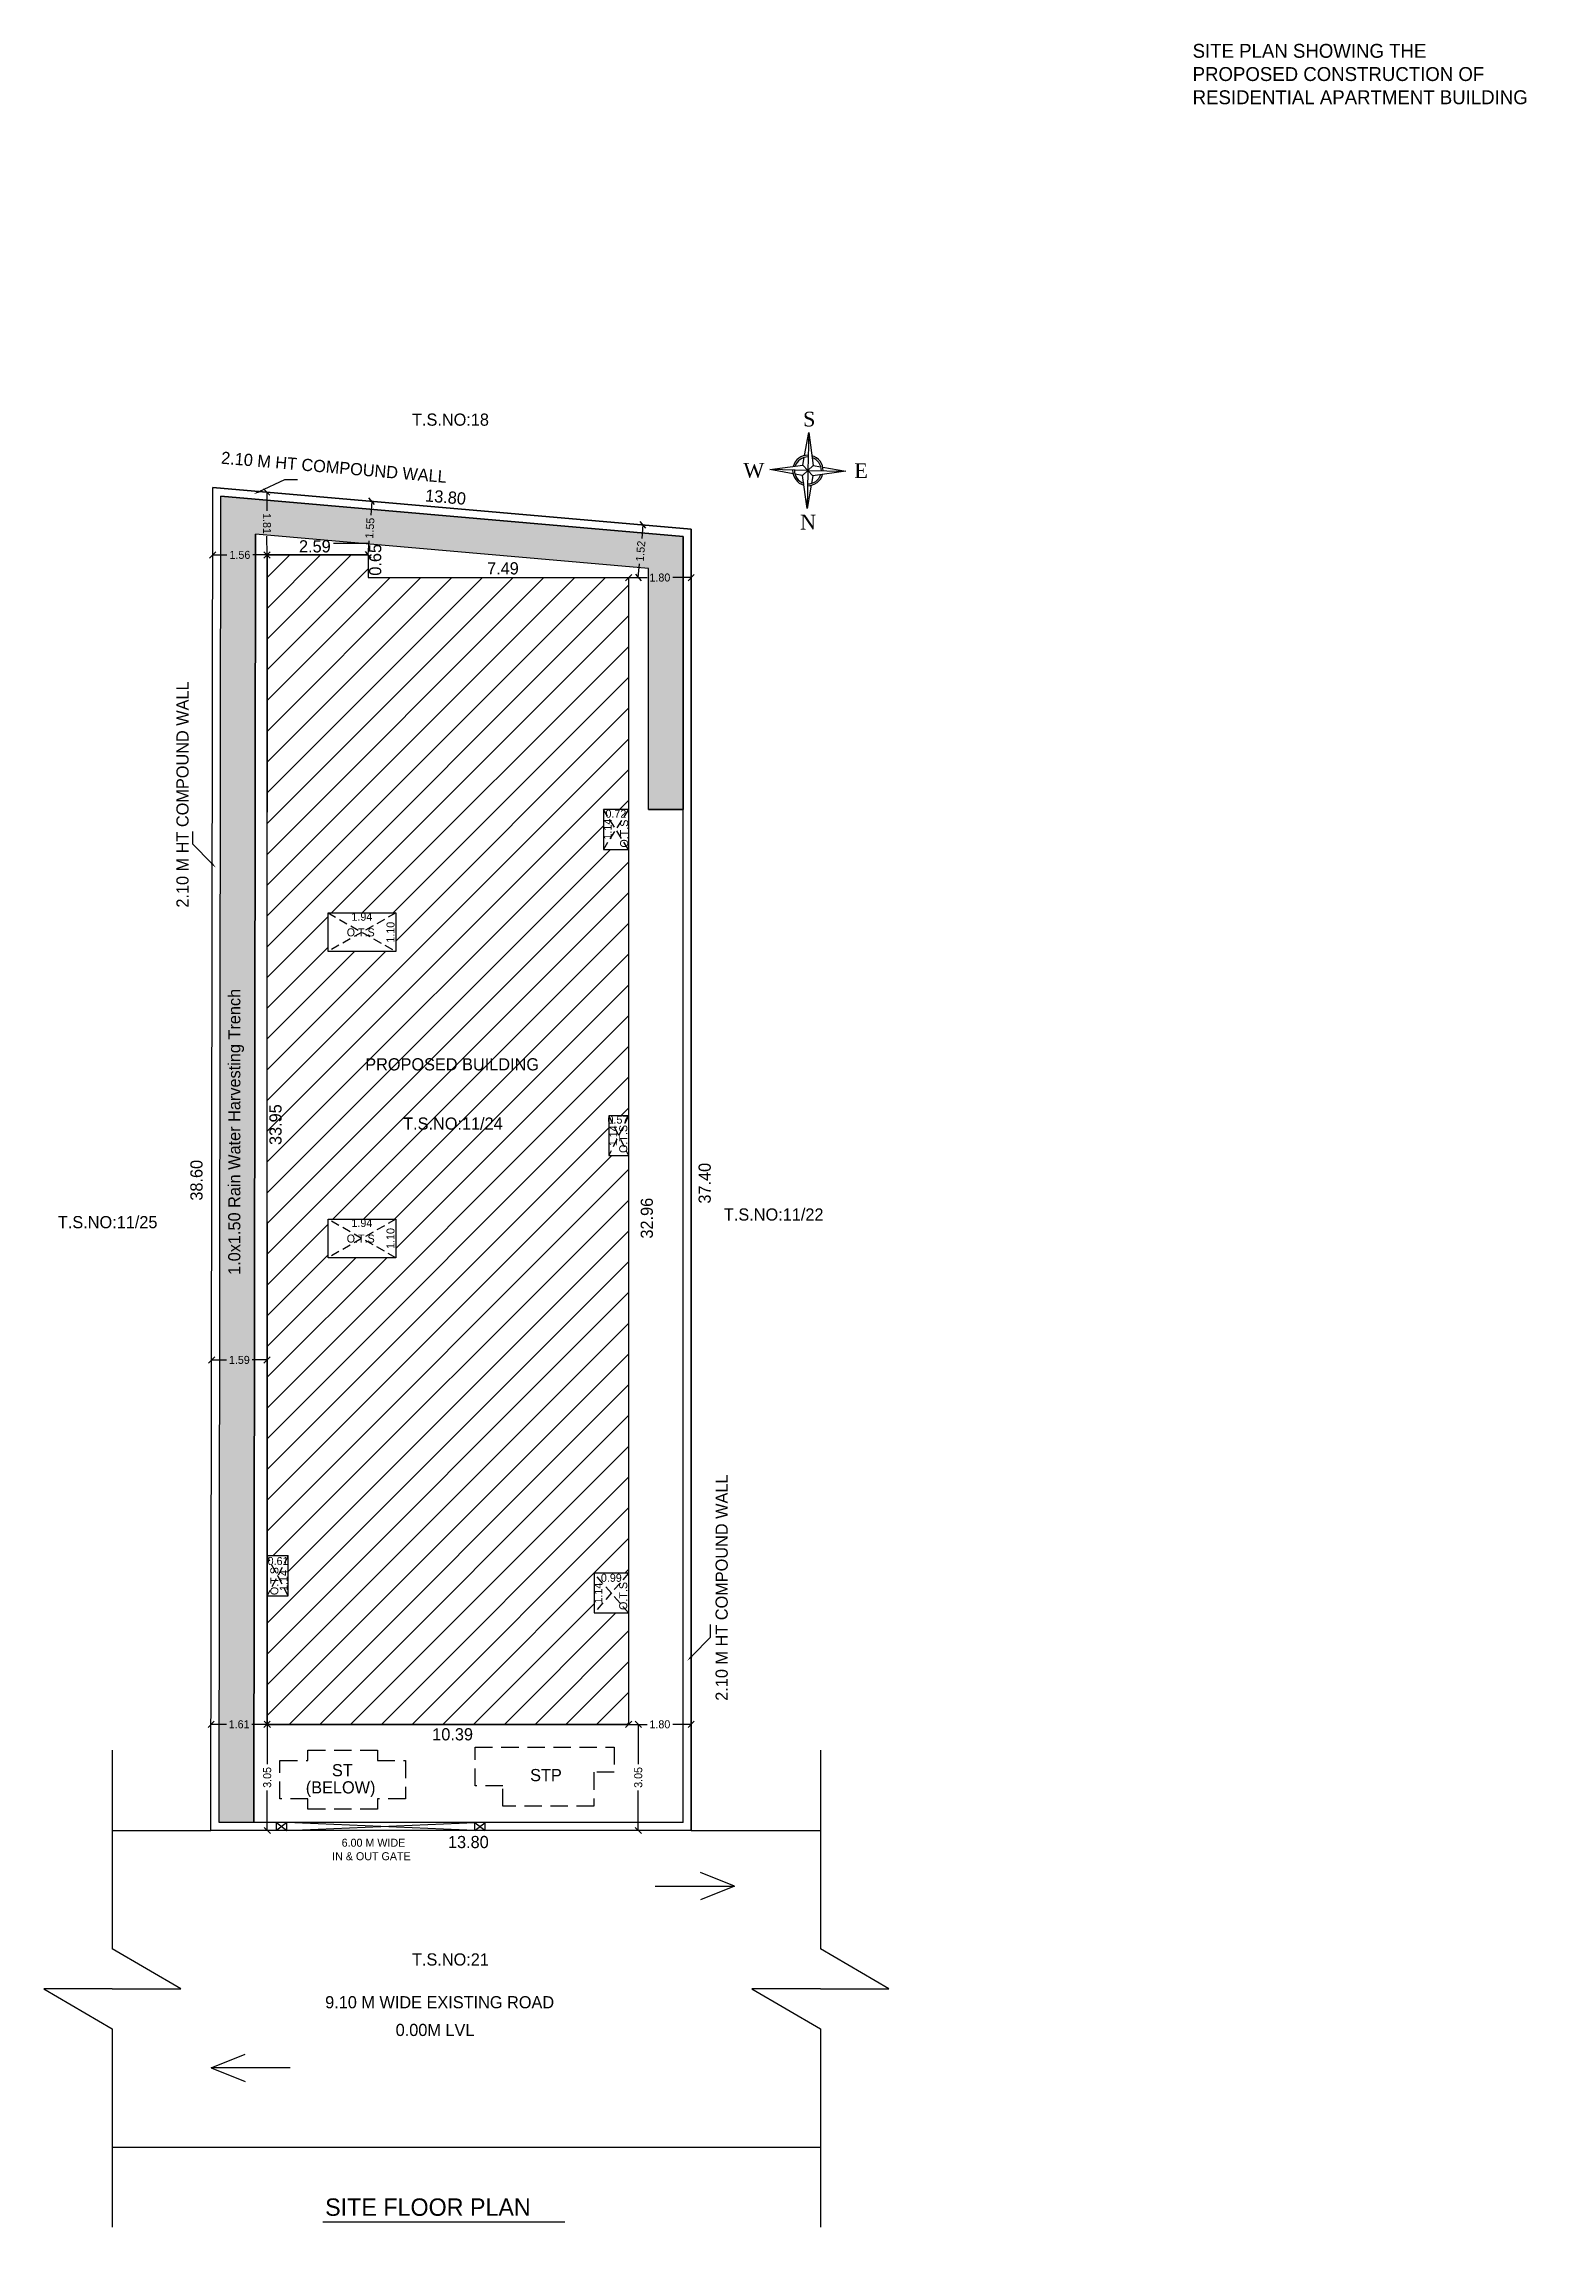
# Model space of a CAD drawing. Header units: metres. Extents: x 297 to 3998, y 336 to 1712.
# Drawn here: x 296.7 to 339.3, y 336.6 to 399.3 of the extents above; entities that cross this region are included whole.
import ezdxf
from ezdxf import colors
from ezdxf.entities.mleader import LeaderData, LeaderLine
from ezdxf.math import Vec2, Vec3

# ---------------------------------------------------------------- set-up
doc = ezdxf.new("R2010")
doc.units = ezdxf.units.M
doc.header["$MEASUREMENT"] = 0
doc.linetypes.add('DASHEDX2', pattern=[1.5, 1, -0.5])
doc.linetypes.add('HIDDEN', pattern=[0.375, 0.25, -0.125])
doc.styles.add('ANAND', font='times.ttf')
doc.styles.get("Standard").update_dxf_attribs({"font": 'CENSCBK.TTF'})
doc.dimstyles.get("Standard").update_dxf_attribs({"dimtxt": 0.23, "dimasz": 0.18, "dimexe": 0.18, "dimexo": 0.0625, "dimgap": 0.09, "dimtad": 0, "dimzin": 0, "dimdsep": 46, "dimtxsty": 'Standard', "dimblk": 'OBLIQUE', "dimcen": 0.09, "dimse1": 1, "dimse2": 1, "dimadec": 0, "dimazin": 0, "dimtfac": 1, "dimtofl": 0, "dimtmove": 0, "dimatfit": 3, "dimfxl": 0, "dimtolj": 1, "dimtzin": 0, "dimarcsym": 0})

# ---------------------------------------------------------------- blocks, each defined once
blk = doc.blocks.new('_Oblique')
at = {"color": 0, "linetype": 'ByBlock', "lineweight": -2}
blk.add_line((-0.5, -0.5), (0.5, 0.5), dxfattribs=at)
blk = doc.blocks.new('*D29')
at = {"color": 0, "lineweight": -2}
for p, q in [((301.538, 361.518), (301.964, 361.518)), ((303.131, 361.518), (302.705, 361.518))]:
    blk.add_line(p, q, dxfattribs=at)
at = {"layer": 'Defpoints', "color": 0}
for p in [(301.538, 361.518), (303.131, 361.518), (303.131, 361.518)]:
    blk.add_point(p, dxfattribs=at)
at = {"color": 0, "lineweight": -2, "xscale": 0.18, "yscale": 0.18, "zscale": 0.18, "rotation": 180}
blk.add_blockref('_Oblique', (301.538, 361.518), dxfattribs=at)
at = {"color": 0, "lineweight": -2, "xscale": 0.18, "yscale": 0.18, "zscale": 0.18}
blk.add_blockref('_Oblique', (303.131, 361.518), dxfattribs=at)
at = {"color": 0, "insert": (302.334, 361.518), "char_height": 0.23, "attachment_point": 5}
blk.add_mtext('\\A1;1.59', dxfattribs=at)
blk = doc.blocks.new('A$C5E514CD9')
at = {"color": 0}
for p, q in [((0, 0), (0, 0.23)), ((0.3, 0.23), (0, 0)), ((0, 0.23), (0.3, 0)), ((0.3, 0), (0.3, 0.23)), ((0.3, 0), (5.7, 0.23)), ((5.7, 0), (0.3, 0.23)), ((5.7, 0), (5.7, 0.23)), ((5.7, 0), (6, 0.23)), ((5.7, 0.23), (6, 0)), ((6, 0), (6, 0.23))]:
    blk.add_line(p, q, dxfattribs=at)
blk = doc.blocks.new('*D30')
at = {"color": 0, "lineweight": -2}
for p, q in [((301.524, 351.047), (301.963, 351.046)), ((303.131, 351.045), (302.692, 351.045))]:
    blk.add_line(p, q, dxfattribs=at)
at = {"layer": 'Defpoints', "color": 0}
for p in [(301.524, 351.047), (301.524, 351.047), (303.131, 351.045)]:
    blk.add_point(p, dxfattribs=at)
at = {"color": 0, "lineweight": -2, "xscale": 0.18, "yscale": 0.18, "zscale": 0.18}
for p, rotation in [((301.524, 351.047), 179.9224134366829), ((303.131, 351.045), 359.922413436683)]:
    blk.add_blockref('_Oblique', p, dxfattribs=dict(at, rotation=rotation))
at = {"color": 0, "insert": (302.327, 351.046), "char_height": 0.23, "attachment_point": 5, "rotation": 359.92241}
blk.add_mtext('\\A1;1.61', dxfattribs=at)
blk = doc.blocks.new('*D31')
at = {"color": 0, "lineweight": -2}
for p, q in [((313.519, 384.002), (314.049, 384.002)), ((315.319, 384.002), (314.79, 384.002))]:
    blk.add_line(p, q, dxfattribs=at)
at = {"layer": 'Defpoints', "color": 0}
for p in [(313.519, 384.002), (315.319, 384.002), (315.319, 384.002)]:
    blk.add_point(p, dxfattribs=at)
at = {"color": 0, "lineweight": -2, "xscale": 0.18, "yscale": 0.18, "zscale": 0.18, "rotation": 180}
blk.add_blockref('_Oblique', (313.519, 384.002), dxfattribs=at)
at = {"color": 0, "lineweight": -2, "xscale": 0.18, "yscale": 0.18, "zscale": 0.18}
blk.add_blockref('_Oblique', (315.319, 384.002), dxfattribs=at)
at = {"color": 0, "insert": (314.419, 384.002), "char_height": 0.23, "attachment_point": 5}
blk.add_mtext('\\A1;1.80', dxfattribs=at)
blk = doc.blocks.new('*D32')
at = {"color": 0, "lineweight": -2}
for p, q in [((313.932, 385.516), (313.897, 385.125)), ((313.799, 384.002), (313.833, 384.392))]:
    blk.add_line(p, q, dxfattribs=at)
at = {"layer": 'Defpoints', "color": 0}
for p in [(313.932, 385.516), (313.932, 385.516), (313.799, 384.002)]:
    blk.add_point(p, dxfattribs=at)
at = {"color": 0, "lineweight": -2, "xscale": 0.18, "yscale": 0.18, "zscale": 0.18}
for p, rotation in [((313.932, 385.516), 85.01160551923954), ((313.799, 384.002), 265.0116055192395)]:
    blk.add_blockref('_Oblique', p, dxfattribs=dict(at, rotation=rotation))
at = {"color": 0, "insert": (313.865, 384.759), "char_height": 0.23, "attachment_point": 5, "rotation": 85.01161}
blk.add_mtext('\\A1;1.52', dxfattribs=at)
blk = doc.blocks.new('*D33')
at = {"color": 0, "lineweight": -2}
for p, q in [((313.519, 351.045), (314.049, 351.045)), ((315.319, 351.045), (314.79, 351.045))]:
    blk.add_line(p, q, dxfattribs=at)
at = {"layer": 'Defpoints', "color": 0}
for p in [(313.519, 351.045), (315.319, 351.045), (315.319, 351.045)]:
    blk.add_point(p, dxfattribs=at)
at = {"color": 0, "lineweight": -2, "xscale": 0.18, "yscale": 0.18, "zscale": 0.18, "rotation": 180}
blk.add_blockref('_Oblique', (313.519, 351.045), dxfattribs=at)
at = {"color": 0, "lineweight": -2, "xscale": 0.18, "yscale": 0.18, "zscale": 0.18}
blk.add_blockref('_Oblique', (315.319, 351.045), dxfattribs=at)
at = {"color": 0, "insert": (314.419, 351.045), "char_height": 0.23, "attachment_point": 5}
blk.add_mtext('\\A1;1.80', dxfattribs=at)
blk = doc.blocks.new('*D34')
at = {"color": 0, "lineweight": -2}
for p, q in [((306.137, 386.196), (306.11, 385.792)), ((306.032, 384.652), (306.06, 385.056))]:
    blk.add_line(p, q, dxfattribs=at)
at = {"layer": 'Defpoints', "color": 0}
for p in [(306.137, 386.196), (306.137, 386.196), (306.032, 384.652)]:
    blk.add_point(p, dxfattribs=at)
at = {"color": 0, "lineweight": -2, "xscale": 0.18, "yscale": 0.18, "zscale": 0.18}
for p, rotation in [((306.137, 386.196), 86.11595336821829), ((306.032, 384.652), 266.1159533682183)]:
    blk.add_blockref('_Oblique', p, dxfattribs=dict(at, rotation=rotation))
at = {"color": 0, "insert": (306.085, 385.424), "char_height": 0.23, "attachment_point": 5, "rotation": 86.11595}
blk.add_mtext('\\A1;1.55', dxfattribs=at)
blk = doc.blocks.new('*D37')
at = {"color": 0, "lineweight": -2}
for p, q in [((313.799, 351.045), (313.799, 349.896)), ((313.799, 347.995), (313.799, 349.144))]:
    blk.add_line(p, q, dxfattribs=at)
at = {"layer": 'Defpoints', "color": 0}
for p in [(313.799, 351.045), (313.799, 347.995), (313.799, 347.995)]:
    blk.add_point(p, dxfattribs=at)
at = {"color": 0, "lineweight": -2, "xscale": 0.18, "yscale": 0.18, "zscale": 0.18}
for p, rotation in [((313.799, 351.045), 90), ((313.799, 347.995), 270)]:
    blk.add_blockref('_Oblique', p, dxfattribs=dict(at, rotation=rotation))
at = {"color": 0, "insert": (313.799, 349.52), "char_height": 0.23, "attachment_point": 5, "rotation": 90}
blk.add_mtext('\\A1;3.05', dxfattribs=at)
blk = doc.blocks.new('*D38')
at = {"color": 0, "lineweight": -2}
for p, q in [((303.135, 351.045), (303.135, 349.896)), ((303.135, 347.995), (303.135, 349.144))]:
    blk.add_line(p, q, dxfattribs=at)
at = {"layer": 'Defpoints', "color": 0}
for p in [(303.135, 351.045), (303.135, 347.995), (303.135, 347.995)]:
    blk.add_point(p, dxfattribs=at)
at = {"color": 0, "lineweight": -2, "xscale": 0.18, "yscale": 0.18, "zscale": 0.18}
for p, rotation in [((303.135, 351.045), 90), ((303.135, 347.995), 270)]:
    blk.add_blockref('_Oblique', p, dxfattribs=dict(at, rotation=rotation))
at = {"color": 0, "insert": (303.135, 349.52), "char_height": 0.23, "attachment_point": 5, "rotation": 90}
blk.add_mtext('\\A1;3.05', dxfattribs=at)
blk = doc.blocks.new('*D53')
at = {"color": 0, "lineweight": -2}
for p, q in [((303.121, 386.459), (303.124, 385.92)), ((303.131, 384.652), (303.128, 385.191))]:
    blk.add_line(p, q, dxfattribs=at)
at = {"layer": 'Defpoints', "color": 0}
for p in [(303.121, 386.459), (303.121, 386.459), (303.131, 384.652)]:
    blk.add_point(p, dxfattribs=at)
at = {"color": 0, "lineweight": -2, "xscale": 0.18, "yscale": 0.18, "zscale": 0.18}
for p, rotation in [((303.121, 386.459), 90.31937900020199), ((303.131, 384.652), 270.319379000202)]:
    blk.add_blockref('_Oblique', p, dxfattribs=dict(at, rotation=rotation))
at = {"color": 0, "insert": (303.126, 385.555), "char_height": 0.23, "attachment_point": 5, "rotation": 270.31938}
blk.add_mtext('\\A1;1.81', dxfattribs=at)
blk = doc.blocks.new('*D54')
at = {"color": 0, "lineweight": -2}
for p, q in [((301.569, 384.654), (301.979, 384.653)), ((303.131, 384.652), (302.721, 384.652))]:
    blk.add_line(p, q, dxfattribs=at)
at = {"layer": 'Defpoints', "color": 0}
for p in [(301.569, 384.654), (301.569, 384.654), (303.131, 384.652)]:
    blk.add_point(p, dxfattribs=at)
at = {"color": 0, "lineweight": -2, "xscale": 0.18, "yscale": 0.18, "zscale": 0.18}
for p, rotation in [((301.569, 384.654), 179.9224134366794), ((303.131, 384.652), 359.9224134366796)]:
    blk.add_blockref('_Oblique', p, dxfattribs=dict(at, rotation=rotation))
at = {"color": 0, "insert": (302.35, 384.653), "char_height": 0.23, "attachment_point": 5, "rotation": 359.92241}
blk.add_mtext('\\A1;1.56', dxfattribs=at)

msp = doc.modelspace()

# ---------------------------------------------------------------- hatches: boundary and pattern name
h = msp.add_hatch()
h.set_pattern_fill('GRAVEL', color=256, scale=1.5, style=0)
h.set_pattern_definition([(228.0128, (1.08, 1.5), (-11.999997348, -13.500002012), [0.201804, -19.978632]), (184.9697, (0.945, 1.35), (18.000001577, 1.4999869605), [0.346302, -34.2838875]), (132.5104, (0.6, 1.32), (14.999986078, -16.50001301), [0.244182, -24.174048]), (267.2737, (0.015, 0.945), (1.499994027, 30.000000442), [0.315357, -31.220337]), (292.8337, (0, 0.63), (-7.500014858, 17.999994618), [0.3092325, -30.6140595]), (357.2737, (0.12, 0.345), (-30.000000442, 1.499994027), [0.315357, -31.220337]), (37.6942, (0.435, 0.33), (-19.5000110184, -14.999985608), [0.4170435, -41.2872735]), (72.2553, (0.765, 0.585), (10.500016144, 32.999994347), [0.393732, -38.9794815]), (121.4296, (0.885, 0.96), (-12.000012351, 19.499992555), [0.316425, -31.3261095]), (175.2364, (0.72, 1.23), (16.50000142, -1.4999873), [0.361248, -17.7011445]), (222.3974, (0.36, 1.26), (-18.0000110266, -16.499988123), [0.467172, -46.2500625]), (138.8141, (1.5, 0.93), (-10.50000442, 8.99999597), [0.1594515, -15.785766]), (171.4692, (1.38, 1.035), (19.499997427, -3.000011865), [0.3033555, -30.0322665]), (225, (1.08, 1.08), (-2e-16, -1.5000005), [0.2121315, -1.909188]), (203.1986, (0.975, 1.26), (7.499999596, 3.00000199), [0.114237, -11.3094225]), (291.8014, (0.87, 1.215), (-1.49999987, 4.50000041), [0.1615545, -7.916193]), (30.9638, (0.93, 1.065), (4.49999703, 3.00000373), [0.2623935, -8.4840345]), (161.5651, (1.155, 1.2), (3.00000065, -1.4999976), [0.1897365, -4.5536805]), (16.3895, (0, 1.215), (15.000003298, 4.499989065), [0.2658, -26.3142675]), (70.3462, (0.255, 1.29), (-5.999992871, -16.500003203), [0.2229915, -22.076112]), (293.1986, (1.155, 1.5), (-3.00000199, 7.499999596), [0.2284725, -11.195187]), (343.6105, (1.245, 1.29), (-15.000003298, 4.499989065), [0.2658, -26.3142675]), (339.444, (0, 0.285), (-7.500002767, 2.999993995), [0.25632, -12.559686]), (294.7751, (0.24, 0.195), (-7.499988284, 16.500005133), [0.214767, -21.2619645]), (66.8014, (1.17, 0), (3.00000199, 7.499999596), [0.2284725, -11.195187]), (17.354, (1.26, 0.21), (-19.500003029, -5.999991753), [0.2514465, -24.893136]), (69.444, (0.435, 0), (-2.999993995, -7.500002767), [0.12816, -12.687846]), (101.3099, (1.08, 0), (-1.49999645, 6.00000113), [0.076485, -7.5720435]), (165.9638, (1.065, 0.075), (4.50000082, -1.49999709), [0.3092325, -5.875425]), (186.009, (0.765, 0.15), (14.999999626, 1.499998976), [0.286575, -28.3708845]), (303.6901, (0.93, 0.93), (-1.500002, 2.99999934), [0.216333, -5.1919935]), (353.1572, (1.05, 0.75), (25.499999048, -3.000011997), [0.377691, -37.3913445]), (60.9454, (1.425, 0.705), (-6.00000004, -10.500000577), [0.154434, -15.289011]), (90, (1.5, 0.84), (-1.5, 1.5), [0.09, -1.41]), (120.2564, (0.735, 0.195), (5.99999233, -10.500003684), [0.208386, -20.63028]), (48.0128, (0.63, 0.375), (11.999997348, 13.500002012), [0.403608, -19.776828]), (0, (0.9, 0.675), (1.5, 1.5), [0.39, -1.11]), (325.3048, (1.29, 0.675), (-14.999991388, 10.500012914), [0.237171, -23.479911]), (254.0546, (1.485, 0.54), (-1.49999983, -6.00000019), [0.218403, -10.701762]), (207.646, (1.425, 0.33), (-28.499993711, -15.00001157), [0.3555975, -35.204211]), (175.4261, (1.11, 0.165), (-19.5000008375, 1.499992202), [0.3761985, -37.243611])])
h.paths.add_polyline_path([(315.089, 385.184), (301.801, 386.344), (301.75, 348.226), (302.75, 348.225), (302.8, 385.253), (305.756, 384.995), (306.032, 384.995), (306.032, 384.971), (314.089, 384.267), (314.089, 377.334), (315.089, 377.334)])
h.paths.add_polyline_path([(301.962, 361.281), (302.684, 361.281), (302.684, 361.771), (301.962, 361.771)], flags=24)
h.paths.add_polyline_path([(314.19, 383.764), (314.912, 383.764), (314.912, 384.254), (314.19, 384.254)], flags=24)
h.paths.add_polyline_path([(314.07, 384.37), (314.133, 385.089), (313.645, 385.132), (313.582, 384.413)], flags=24)
h.paths.add_polyline_path([(303.399, 385.329), (303.462, 386.048), (302.974, 386.091), (302.911, 385.371)], flags=24)
h.paths.add_polyline_path([(301.977, 384.759), (302.699, 384.758), (302.7, 385.247), (301.978, 385.248)], flags=24)
h.paths.add_polyline_path([(306.29, 385.21), (306.352, 385.929), (305.864, 385.972), (305.802, 385.253)], flags=24)
h.paths.add_polyline_path([(302.565, 363.852), (302.565, 372.863), (301.906, 372.863), (301.906, 363.852)], flags=24)
h.paths.add_polyline_path([(306.565, 384.068), (306.565, 385.159), (306.064, 385.159), (306.064, 384.068)], flags=25)
h.paths.add_polyline_path([(303.965, 385.243), (305.056, 385.243), (305.056, 385.744), (303.965, 385.744)], flags=24)
h = msp.add_hatch()
h.set_pattern_fill('ANSI31', color=256, scale=5, style=0)
h.set_pattern_definition([(45, (-55.81986, 69.2437), (-0.4419417, 0.4419417), [])])
h.paths.add_polyline_path([(312.795, 377.334), (313.519, 377.334), (313.519, 384.002), (306.032, 384.002), (306.032, 384.652), (303.131, 384.652), (303.131, 355.884), (303.741, 355.884), (303.741, 354.741), (303.131, 354.741), (303.131, 351.045), (313.519, 351.045), (313.519, 354.245), (312.529, 354.245), (312.529, 355.388), (313.519, 355.388), (313.519, 367.39), (312.948, 367.39), (312.948, 368.533), (313.519, 368.533), (313.519, 376.191), (312.795, 376.191)])
h.paths.add_polyline_path([(306.827, 374.362), (306.827, 373.257), (304.884, 373.257), (304.884, 374.362)], flags=16)
h.paths.add_polyline_path([(306.827, 365.561), (306.827, 364.456), (304.884, 364.456), (304.884, 365.561)], flags=16)
h.paths.add_polyline_path([(305.862, 369.739), (311.457, 369.739), (311.457, 370.277), (305.862, 370.277)], flags=24)
h.paths.add_polyline_path([(312.851, 368.184), (313.573, 368.184), (313.573, 368.674), (312.851, 368.674)], flags=9)
h.paths.add_polyline_path([(305.482, 374.015), (306.204, 374.015), (306.204, 374.505), (305.482, 374.505)], flags=24)
h.paths.add_polyline_path([(306.917, 373.438), (306.917, 374.16), (306.427, 374.16), (306.427, 373.438)], flags=24)
h.paths.add_polyline_path([(305.361, 373.626), (306.299, 373.626), (306.299, 373.98), (305.361, 373.98)], flags=8)
h.paths.add_polyline_path([(305.482, 365.214), (306.204, 365.214), (306.204, 365.704), (305.482, 365.704)], flags=24)
h.paths.add_polyline_path([(306.917, 364.637), (306.917, 365.359), (306.427, 365.359), (306.427, 364.637)], flags=24)
h.paths.add_polyline_path([(305.361, 364.825), (306.299, 364.825), (306.299, 365.178), (305.361, 365.178)], flags=8)
h.paths.add_polyline_path([(306.952, 368.036), (310.086, 368.036), (310.086, 368.574), (306.952, 368.574)], flags=24)

# ---------------------------------------------------------------- linework, layer by layer
at = {"lineweight": -3}
for p, q in [((318.579, 387.507), (318.696, 388.17)), ((318.696, 388.17), (318.673, 387.08)), ((318.696, 388.17), (318.823, 387.223)), ((317.583, 387.103), (318.53, 387.231)), ((318.823, 387.223), (318.522, 386.937)), ((318.53, 387.231), (318.569, 387.453)), ((318.53, 387.231), (318.816, 386.93)), ((318.823, 387.223), (319.046, 387.184)), ((318.673, 387.08), (317.583, 387.103)), ((318.245, 386.986), (317.583, 387.103)), ((318.522, 386.937), (318.3, 386.976)), ((318.65, 385.991), (318.522, 386.937)), ((318.673, 387.08), (318.65, 385.991)), ((318.767, 386.653), (318.65, 385.991)), ((318.673, 387.08), (319.762, 387.057)), ((318.816, 386.93), (318.777, 386.707)), ((319.762, 387.057), (318.816, 386.93)), ((319.1, 387.174), (319.762, 387.057))]:
    msp.add_line(p, q, dxfattribs=at)
for p, q in [((301.519, 347.995), (301.572, 386.595)), ((315.319, 385.395), (301.572, 386.595)), ((301.75, 348.225), (301.801, 386.344)), ((315.089, 385.184), (301.801, 386.344)), ((315.319, 347.995), (315.319, 385.395)), ((302.75, 348.223), (302.8, 385.253)), ((302.8, 385.253), (302.75, 348.225)), ((314.089, 384.267), (302.8, 385.253)), ((314.089, 384.267), (302.8, 385.253)), ((315.089, 348.225), (315.089, 385.184)), ((314.089, 377.334), (314.089, 384.267)), ((314.089, 377.334), (314.089, 384.267)), ((306.032, 384.002), (313.519, 384.002)), ((303.131, 365.79), (303.131, 371.505)), ((303.131, 365.485), (303.131, 351.045)), ((303.131, 351.045), (313.519, 351.045)), ((298.679, 350.299), (298.679, 344.597)), ((319.032, 350.299), (319.032, 344.597)), ((298.679, 347.995), (301.519, 347.995)), ((301.52, 348.225), (301.519, 348.225)), ((315.319, 347.995), (301.519, 347.995)), ((301.749, 347.994), (301.749, 347.995)), ((302.75, 348.225), (301.75, 348.226)), ((315.089, 348.225), (301.75, 348.225)), ((315.319, 347.995), (319.032, 347.995)), ((298.679, 342.292), (298.679, 336.59)), ((319.032, 342.292), (319.032, 336.59)), ((298.679, 338.895), (319.032, 338.895)), ((304.736, 336.746), (311.685, 336.746))]:
    msp.add_line(p, q)
at = {"lineweight": 30}
for p, q in [((305.036, 384.995), (306.032, 384.995)), ((303.131, 384.652), (303.131, 380.725)), ((303.131, 380.725), (303.131, 377.258))]:
    msp.add_line(p, q, dxfattribs=at)
at = {"color": 0}
for p, q in [((306.032, 384.652), (303.131, 384.652)), ((314.089, 377.334), (315.089, 377.334)), ((316.56, 346.398), (315.583, 346.791)), ((314.288, 346.398), (316.56, 346.398)), ((316.56, 346.398), (315.583, 346.006)), ((301.521, 341.17), (302.498, 341.562)), ((303.793, 341.17), (301.521, 341.17)), ((301.521, 341.17), (302.498, 340.778))]:
    msp.add_line(p, q, dxfattribs=at)
at = {"linetype": 'HIDDEN'}
for p, q in [((313.519, 376.191), (312.795, 377.334)), ((313.519, 377.334), (312.795, 376.191)), ((304.884, 374.362), (306.827, 373.257)), ((306.827, 374.362), (304.884, 373.257)), ((312.948, 368.533), (313.519, 367.39)), ((313.519, 368.533), (312.948, 367.39)), ((306.827, 364.456), (304.884, 365.561)), ((306.827, 365.561), (304.884, 364.456)), ((303.741, 354.741), (303.131, 355.884)), ((303.741, 355.884), (303.131, 354.741)), ((313.519, 354.245), (312.529, 355.388)), ((313.519, 355.388), (312.529, 354.245))]:
    msp.add_line(p, q, dxfattribs=at)
for points in [[(301.572, 386.595), (315.319, 385.395), (315.319, 347.995), (301.519, 347.995), (301.572, 386.595)], [(301.75, 348.225), (301.801, 386.344), (315.089, 385.184), (315.089, 377.334)], [(315.089, 377.334), (314.089, 377.334), (314.089, 384.267), (302.8, 385.253), (302.75, 348.225), (301.75, 348.226), (301.801, 386.344), (315.089, 385.184), (315.089, 377.334)], [(303.131, 384.652), (306.032, 384.652), (306.032, 384.002), (313.519, 384.002), (313.519, 377.334), (312.795, 377.334), (312.795, 376.191), (313.519, 376.191), (313.519, 368.533), (312.948, 368.533), (312.948, 367.39), (313.519, 367.39), (313.519, 355.388), (312.529, 355.388), (312.529, 354.245), (313.519, 354.245), (313.519, 351.045), (303.131, 351.045), (303.131, 354.741), (303.741, 354.741), (303.741, 355.884), (303.131, 355.884), (303.131, 384.652)], [(298.679, 343.445), (300.648, 343.445), (298.679, 344.597)], [(319.032, 343.445), (321.001, 343.445), (319.032, 344.597)], [(298.679, 343.445), (296.711, 343.445), (298.679, 342.292)], [(319.032, 343.445), (317.063, 343.445), (319.032, 342.292)]]:
    msp.add_lwpolyline(points)
at = {"color": 1}
msp.add_lwpolyline([(303.131, 351.045), (303.131, 384.652), (306.032, 384.652), (306.032, 384.002), (313.519, 384.002), (313.519, 351.045)], close=True, dxfattribs=at)
for points in [[(304.884, 374.362), (306.827, 374.362), (306.827, 373.257), (304.884, 373.257)], [(306.827, 364.456), (304.884, 364.456), (304.884, 365.561), (306.827, 365.561)]]:
    msp.add_lwpolyline(points, close=True)
at = {"color": 0, "linetype": 'HIDDEN', "ltscale": 2}
for points in [[(303.501, 350.002), (304.306, 350.002), (304.306, 350.303), (306.306, 350.303), (306.306, 350.002), (307.111, 350.002), (307.111, 348.904), (306.306, 348.904), (306.306, 348.603), (304.306, 348.603), (304.306, 348.904), (303.501, 348.904), (303.501, 350.002)], [(309.111, 350.392), (313.106, 350.392), (313.106, 349.666), (312.525, 349.666), (312.525, 348.694), (309.91, 348.694), (309.91, 349.275), (309.111, 349.275), (309.111, 350.392)]]:
    msp.add_lwpolyline(points, dxfattribs=at)
at = {"lineweight": -3}
for radius, start, end in [(0.438, 88.79958, 165.07586), (0.387, 88.79958, 161.91659), (0.438, 358.79958, 75.07586), (0.387, 358.79958, 71.91659), (0.438, 178.79958, 255.07586), (0.387, 178.79958, 251.91659), (0.438, 268.79958, 345.07586), (0.387, 268.79958, 341.91659)]:
    msp.add_arc((318.673, 387.08), radius, start, end, dxfattribs=at)

# ---------------------------------------------------------------- block references
msp.add_blockref('A$C5E514CD9', (303.397, 347.995))

# ---------------------------------------------------------------- texts
at = {"linetype": 'DASHEDX2', "ltscale": 0.5}
for s, height, p in [('T.S.NO:18', 0.35, (307.296, 388.366)), ('PROPOSED BUILDING', 0.35, (305.952, 369.838)), ('T.S.NO:11/24', 0.35, (307.041, 368.135)), ('T.S.NO:11/22', 0.35, (316.259, 365.522)), ('T.S.NO:11/25', 0.35, (297.119, 365.303)), ('T.S.NO:21', 0.35, (307.295, 344.114)), ('9.10 M WIDE EXISTING ROAD ', 0.35, (304.8, 342.884)), ('0.00M LVL', 0.35, (306.826, 342.088)), ('SITE FLOOR PLAN', 0.5, (304.8, 336.921))]:
    msp.add_text(s, height=height, dxfattribs=at).set_placement(p)
at = {"style": 'ANAND'}
for s, p in [('S', (318.533, 388.345)), ('W', (316.817, 386.873)), ('N', (318.447, 385.383))]:
    msp.add_text(s, height=0.423, rotation=0.03368, dxfattribs=at).set_placement(p)
at = {"linetype": 'DASHEDX2', "ltscale": 0.5}
for s, rotation, p in [('2.10 M HT COMPOUND WALL', 355.11176, (301.8, 387.276)), ('13.80', 355.11176, (307.663, 386.192)), ('2.10 M HT COMPOUND WALL', 90, (300.875, 374.516)), ('1.0x1.50 Rain Water Harvesting Trench', 90, (302.363, 363.962)), ('33.95', 90, (303.547, 367.694)), ('38.60', 90, (301.276, 366.095)), ('37.40', 90, (315.881, 366.01)), ('32.96', 90, (314.218, 365.005)), ('2.10 M HT COMPOUND WALL', 90, (316.369, 351.723))]:
    msp.add_text(s, height=0.35, rotation=rotation, dxfattribs=at).set_placement(p)
at = {"color": 0, "style": 'ANAND'}
msp.add_text('E', height=0.423, rotation=0.03368, dxfattribs=at).set_placement((320.005, 386.863))
for s, height, p in [('2.59', 0.35, (304.048, 384.725)), ('7.49', 0.35, (309.453, 384.092)), ('O.T.S', 0.23, (305.42, 373.691)), ('O.T.S', 0.23, (305.42, 364.89)), ('0.61', 0.23, (303.147, 355.624)), ('10.39', 0.35, (307.877, 350.584)), ('6.00 M WIDE ', 0.23, (305.274, 347.528)), ('13.80', 0.35, (308.329, 347.488)), ('IN & OUT GATE', 0.23, (305.001, 347.14))]:
    msp.add_text(s, height=height).set_placement(p)
for s, height, p in [('0.65', 0.35, (306.412, 384.056)), ('O.T.S', 0.23, (313.507, 376.242)), ('O.T.S', 0.23, (313.481, 367.467)), ('O.T.S', 0.23, (303.455, 354.759)), ('1.14', 0.23, (303.723, 354.88)), ('O.T.S', 0.23, (313.481, 354.333))]:
    msp.add_text(s, height=height, rotation=90).set_placement(p)
at = {"color": 0}
for s, p in [('ST', (304.995, 349.553)), ('STP', (310.69, 349.412)), ('(BELOW)', (304.243, 349.059))]:
    msp.add_text(s, height=0.35, dxfattribs=at).set_placement(p)
at = {"color": 0, "lineweight": -2, "ltscale": 200, "insert": (329.729, 399.339), "char_height": 0.4, "width": 9.70375, "attachment_point": 1}
msp.add_mtext('\\A1;{\\C256;SITE PLAN SHOWING THE PROPOSED CONSTRUCTION OF RESIDENTIAL APARTMENT BUILDING }', dxfattribs=at)
at = {"char_height": 0.23, "attachment_point": 5}
for s, insert in [('\\A1;0.72', (313.155, 377.214)), ('\\A1;1.94', (305.855, 374.253)), ('\\A1;0.57', (313.214, 368.422)), ('\\A1;1.94', (305.855, 365.451)), ('\\A1;0.99', (313.024, 355.255))]:
    msp.add_mtext(s, dxfattribs=dict(at, insert=insert))
at = {"char_height": 0.23, "attachment_point": 5, "rotation": 90}
for s, insert in [('\\A1;1.14', (312.917, 376.774)), ('\\A1;1.10', (306.679, 373.81)), ('\\A1;1.14', (313.076, 367.961)), ('\\A1;1.10', (306.679, 365.009)), ('\\A1;1.14', (312.649, 354.817))]:
    msp.add_mtext(s, dxfattribs=dict(at, insert=insert))

# ---------------------------------------------------------------- dimensions: what is measured, and where the dimension line sits
at = {"color": 0}
for p2, picture, middle in [((303.121, 386.459), '*D53', (303.126, 385.555)), ((301.569, 384.654), '*D54', (302.35, 384.653))]:
    dim = msp.add_aligned_dim(p1=(303.131, 384.652), p2=p2, distance=0, dimstyle='Standard', dxfattribs=at)
    dim.commit()
    dim.dimension.update_dxf_attribs({"geometry": picture, "text_midpoint": middle})
for p1, p2, picture, middle in [((306.032, 384.652), (306.137, 386.196), '*D34', (306.085, 385.424)), ((313.799, 384.002), (313.932, 385.516), '*D32', (313.865, 384.759)), ((313.519, 384.002), (315.319, 384.002), '*D31', (314.419, 384.002)), ((301.538, 361.518), (303.131, 361.518), '*D29', (302.334, 361.518)), ((303.131, 351.045), (301.524, 351.047), '*D30', (302.327, 351.046)), ((303.135, 351.045), (303.135, 347.995), '*D38', (303.135, 349.52)), ((313.519, 351.045), (315.319, 351.045), '*D33', (314.419, 351.045)), ((313.799, 351.045), (313.799, 347.995), '*D37', (313.799, 349.52))]:
    dim = msp.add_aligned_dim(p1=p1, p2=p2, distance=0, dimstyle='Standard')
    dim.commit()
    dim.dimension.update_dxf_attribs({"geometry": picture, "text_midpoint": middle})

# ---------------------------------------------------------------- leaders
ml = msp.add_multileader_mtext('Standard')
ml.set_content('', color=256)
ml.set_leader_properties()
ml.build(insert=Vec2(0, 0))
ml.multileader.update_dxf_attribs({"dogleg_length": 0.36, "arrow_head_size": 0.18})
ctx = ml.context
ctx.base_point, ctx.char_height, ctx.arrow_head_size, ctx.landing_gap_size, ctx.plane_origin = Vec3(304.004, 386.82), 0.18, 0.18, 0.09, Vec3(302.744, 386.4)
notes = []
notes.append((ctx, [(0, (1, 1, 0), (303.644, 386.82), (1, 0), 0.36, [(0, [(302.744, 386.4)], 0, [])])]))
ctx.mtext.insert, ctx.mtext.flow_direction = Vec3(304.094, 386.91), 5
ml = msp.add_multileader_mtext('Standard')
ml.set_content('', color=256)
ml.set_leader_properties()
ml.build(insert=Vec2(0, 0))
ml.multileader.update_dxf_attribs({"dogleg_length": 0.36, "arrow_head_size": 0.18})
ctx = ml.context
ctx.base_point, ctx.char_height, ctx.arrow_head_size, ctx.landing_gap_size, ctx.plane_origin, ctx.plane_x_axis, ctx.plane_y_axis = Vec3(300.995, 376.703), 0.18, 0.18, 0.09, Vec3(301.66, 375.665), Vec3(0, 1), Vec3(-1, 0)
notes.append((ctx, [(0, (1, 1, 0), (300.995, 376.343), (0, 1), 0.36, [(0, [(301.66, 375.665)], 0, [])])]))
ctx.mtext.insert, ctx.mtext.text_direction, ctx.mtext.rotation, ctx.mtext.flow_direction = Vec3(300.905, 376.793), Vec3(0, 1), 1.570796, 5
ml = msp.add_multileader_mtext('Standard')
ml.set_content('', color=256)
ml.set_leader_properties()
ml.build(insert=Vec2(0, 0))
ml.multileader.update_dxf_attribs({"dogleg_length": 0.36, "arrow_head_size": 0.18})
ctx = ml.context
ctx.base_point, ctx.char_height, ctx.arrow_head_size, ctx.landing_gap_size, ctx.plane_origin, ctx.plane_x_axis, ctx.plane_y_axis = Vec3(315.872, 353.91), 0.18, 0.18, 0.09, Vec3(315.207, 352.872), Vec3(0, 1), Vec3(-1, 0)
notes.append((ctx, [(0, (1, 1, 0), (315.872, 353.55), (0, 1), 0.36, [(0, [(315.207, 352.872)], 0, [])])]))
ctx.mtext.insert, ctx.mtext.text_direction, ctx.mtext.rotation, ctx.mtext.flow_direction = Vec3(315.782, 354), Vec3(0, 1), 1.570796, 5
for ctx, leaders in notes:
    for number, flags, end, landing, length, lines in leaders:
        leader = LeaderData()
        leader.index, (leader.has_last_leader_line, leader.has_dogleg_vector, leader.attachment_direction) = number, flags
        leader.last_leader_point, leader.dogleg_vector, leader.dogleg_length = Vec3(end), Vec3(landing), length
        for number, points, colour, breaks in lines:
            line = LeaderLine()
            line.index, line.vertices, line.color, line.breaks = number, Vec3.list(points), colors.encode_raw_color(colour), breaks
            leader.lines.append(line)
        ctx.leaders.append(leader)

doc.saveas('drawing.dxf')
